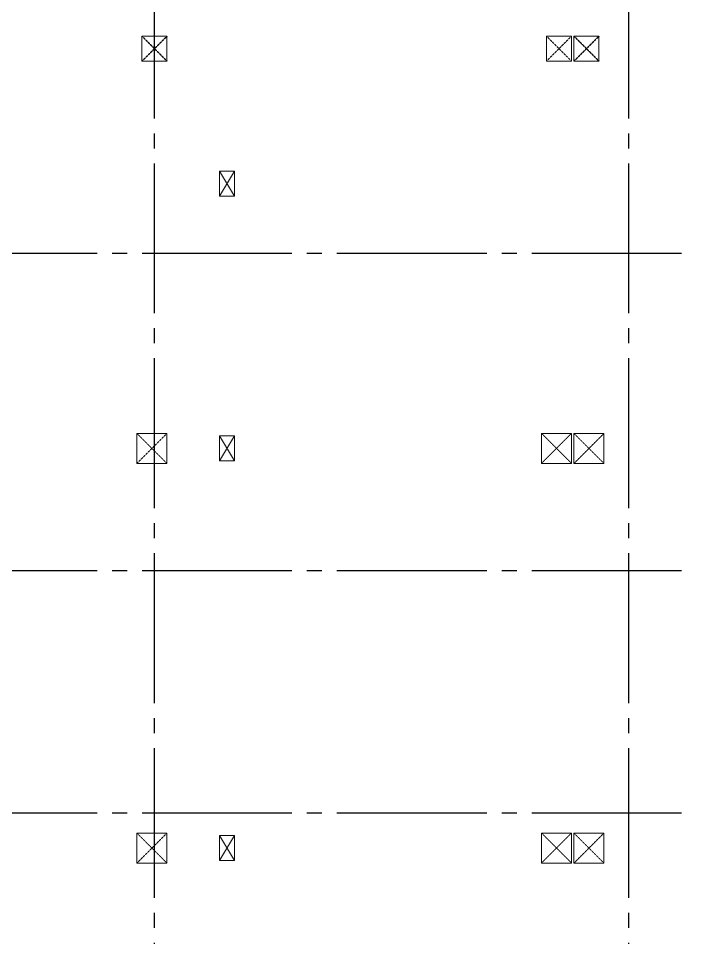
# Model space of a CAD drawing. Header units: millimetres. Extents: x -3973692 to -2843767, y 592734 to 838475.
# Drawn here: x -3490070 to -3476670, y 748539 to 766937 of the extents above; entities that cross this region are included whole.
import ezdxf
from ezdxf.enums import TextEntityAlignment as Align

# ---------------------------------------------------------------- set-up
doc = ezdxf.new("R2010")
doc.units = ezdxf.units.MM
doc.header["$MEASUREMENT"] = 0
for name, pattern in [('CHG_XX_Cot_Tang 1$0$MB_Luoi truc$0$HTT Hidden 21', [3, 2, -1]), ('CHG_XX_Luoi truc$0$MB_Luoi truc$0$Center101', [13, 10, -1, 1, -1]), ('DIVIDE2', [15.875, 6.35, -3.175, 0, -3.175, 0, -3.175])]:
    doc.linetypes.add(name, pattern=pattern)
doc.layers.get('0').update_dxf_attribs({"lineweight": 9})
for name, color, linetype, lineweight in [("'S_General_Divide_3 Intermediate", 3, 'DIVIDE2', 40), ('CHG_XX_Cot_Tang 1$0$Ap0311_H', 8, 'Continuous', 15), ('CHG_XX_Cot_Tang 1$0$NS-Pier', 150, 'Continuous', 9)]:
    doc.layers.add(name, color=color, linetype=linetype, lineweight=lineweight)
for name, color, linetype in [('CHG_XX_Cot_Tang 1$0$cot 500 dung +850', 1, 'Continuous'), ('CHG_XX_Cot_Tang 1$0$mb_cot tang 1-3$0$Concrete Line', 6, 'Continuous'), ('CHG_XX_Luoi truc$0$Grid', 34, 'Continuous'), ('CHG_XX_Luoi truc$0$Grid Line', 251, 'CHG_XX_Luoi truc$0$MB_Luoi truc$0$Center101')]:
    doc.layers.add(name, color=color, linetype=linetype)
doc.styles.add('CHG_XX_Luoi truc$0$MB_Luoi truc$0$Grid A-F$0$VNI-HelveCB', font='')
doc.styles.get('CHG_XX_Luoi truc$0$MB_Luoi truc$0$Grid A-F$0$VNI-HelveCB').set_extended_font_data('VNI-Helve-Condense', bold=True)

# ---------------------------------------------------------------- blocks, each defined once
blk = doc.blocks.new('CHG_XX_Cot_Tang 1$0$500x500')
at = {"color": 1, "linetype": 'CHG_XX_Cot_Tang 1$0$MB_Luoi truc$0$HTT Hidden 21'}
for p, q in [((250, 250), (-250, -250)), ((-250, 250), (250, -250))]:
    blk.add_line(p, q, dxfattribs=at)
at = {"layer": 'CHG_XX_Cot_Tang 1$0$NS-Pier', "color": 1}
blk.add_lwpolyline([(250, -250), (250, 250), (-250, 250), (-250, -250)], close=True, dxfattribs=at)
blk = doc.blocks.new('CHG_XX_Cot_Tang 1$0$cot ram doc')
at = {"layer": 'CHG_XX_Cot_Tang 1$0$NS-Pier', "ltscale": 0.8}
for p, q in [((250, 150), (-250, -150)), ((-250, 150), (250, -150))]:
    blk.add_line(p, q, dxfattribs=at)
blk.add_lwpolyline([(-250, 150), (250, 150), (250, -150), (-250, -150)], close=True, dxfattribs=at)
blk = doc.blocks.new('CHG_XX_Cot_Tang 1$0$HoBoi_C600x600')
at = {"layer": 'CHG_XX_Cot_Tang 1$0$NS-Pier', "linetype": 'CHG_XX_Cot_Tang 1$0$MB_Luoi truc$0$HTT Hidden 21'}
for p, q in [((300, 300), (-300, -300)), ((-300, 300), (300, -300))]:
    blk.add_line(p, q, dxfattribs=at)
at = {"layer": 'CHG_XX_Cot_Tang 1$0$NS-Pier'}
blk.add_lwpolyline([(300, -300), (300, 300), (-300, 300), (-300, -300)], close=True, dxfattribs=at)
blk = doc.blocks.new('*U2841')
at = {"layer": 'CHG_XX_Luoi truc$0$Grid Line'}
blk.add_line((0, 0), (0, 608), dxfattribs=at)
at = {"layer": 'CHG_XX_Luoi truc$0$Grid', "lineweight": -2, "style": 'CHG_XX_Luoi truc$0$MB_Luoi truc$0$Grid A-F$0$VNI-HelveCB'}
for tag, p in [('GRIDSUB', (0, 617)), ('GRID', (0, -9))]:
    blk.add_attdef(tag, text='', height=5, dxfattribs=at).set_placement(p, align=Align.MIDDLE)
blk = doc.blocks.new('*U2846')
at = {"layer": 'CHG_XX_Luoi truc$0$Grid Line'}
blk.add_line((0, 0), (0, 608), dxfattribs=at)
at = {"layer": 'CHG_XX_Luoi truc$0$Grid', "lineweight": -2, "style": 'CHG_XX_Luoi truc$0$MB_Luoi truc$0$Grid A-F$0$VNI-HelveCB'}
for tag, p in [('GRIDSUB', (0, 617)), ('GRID', (0, -9))]:
    blk.add_attdef(tag, text='', height=5, dxfattribs=at).set_placement(p, align=Align.MIDDLE)
blk = doc.blocks.new('*U2843')
at = {"layer": 'CHG_XX_Luoi truc$0$Grid Line'}
blk.add_line((0, 0), (0, 438), dxfattribs=at)
at = {"layer": 'CHG_XX_Luoi truc$0$Grid', "lineweight": -2, "style": 'CHG_XX_Luoi truc$0$MB_Luoi truc$0$Grid A-F$0$VNI-HelveCB'}
for tag, p in [('GRIDSUB', (0, 447)), ('GRID', (0, -9))]:
    blk.add_attdef(tag, text='', height=5, dxfattribs=at).set_placement(p, align=Align.MIDDLE)
blk = doc.blocks.new('CHG_XX_Luoi truc')
at = {"layer": 'CHG_XX_Luoi truc$0$Grid', "xscale": 300, "yscale": 300, "zscale": 300}
for name, p in [('*U2846', (61150, -12747)), ('*U2841', (70650, -12747))]:
    blk.add_blockref(name, p, dxfattribs=at)
at = {"layer": 'CHG_XX_Luoi truc$0$Grid', "xscale": 300.0000000000013, "yscale": 300.0000000000013, "zscale": 300.0000000000013, "rotation": 90}
for p in [(110703, 152250), (110703, 145900), (110703, 141050)]:
    blk.add_blockref('*U2843', p, dxfattribs=at)
blk = doc.blocks.new('CHG_XX_Cot_Tang 1')
at = {"layer": 'CHG_XX_Cot_Tang 1$0$Ap0311_H', "rotation": 270}
for p in [(62600, 153650.1), (62600, 153650.1), (62600, 148350), (62600, 140350)]:
    blk.add_blockref('CHG_XX_Cot_Tang 1$0$cot ram doc', p, dxfattribs=at)
at = {"layer": 'CHG_XX_Cot_Tang 1$0$cot 500 dung +850'}
for p in [(61150, 156350), (69250, 156350), (69800, 156350)]:
    blk.add_blockref('CHG_XX_Cot_Tang 1$0$500x500', p, dxfattribs=at)
at = {"layer": 'CHG_XX_Cot_Tang 1$0$mb_cot tang 1-3$0$Concrete Line'}
for p in [(61100, 148349.9), (69200, 148349), (69850, 148349), (61100, 140350), (69200, 140350), (69850, 140350)]:
    blk.add_blockref('CHG_XX_Cot_Tang 1$0$HoBoi_C600x600', p, dxfattribs=at)
at = {"layer": 'CHG_XX_Cot_Tang 1$0$NS-Pier'}
blk.add_blockref('CHG_XX_Luoi truc', (0, 0), dxfattribs=at)

msp = doc.modelspace()

# ---------------------------------------------------------------- block references
at = {"layer": "'S_General_Divide_3 Intermediate"}
msp.add_blockref('CHG_XX_Cot_Tang 1', (-3548495.2, 609981), dxfattribs=at)

doc.saveas('drawing.dxf')
